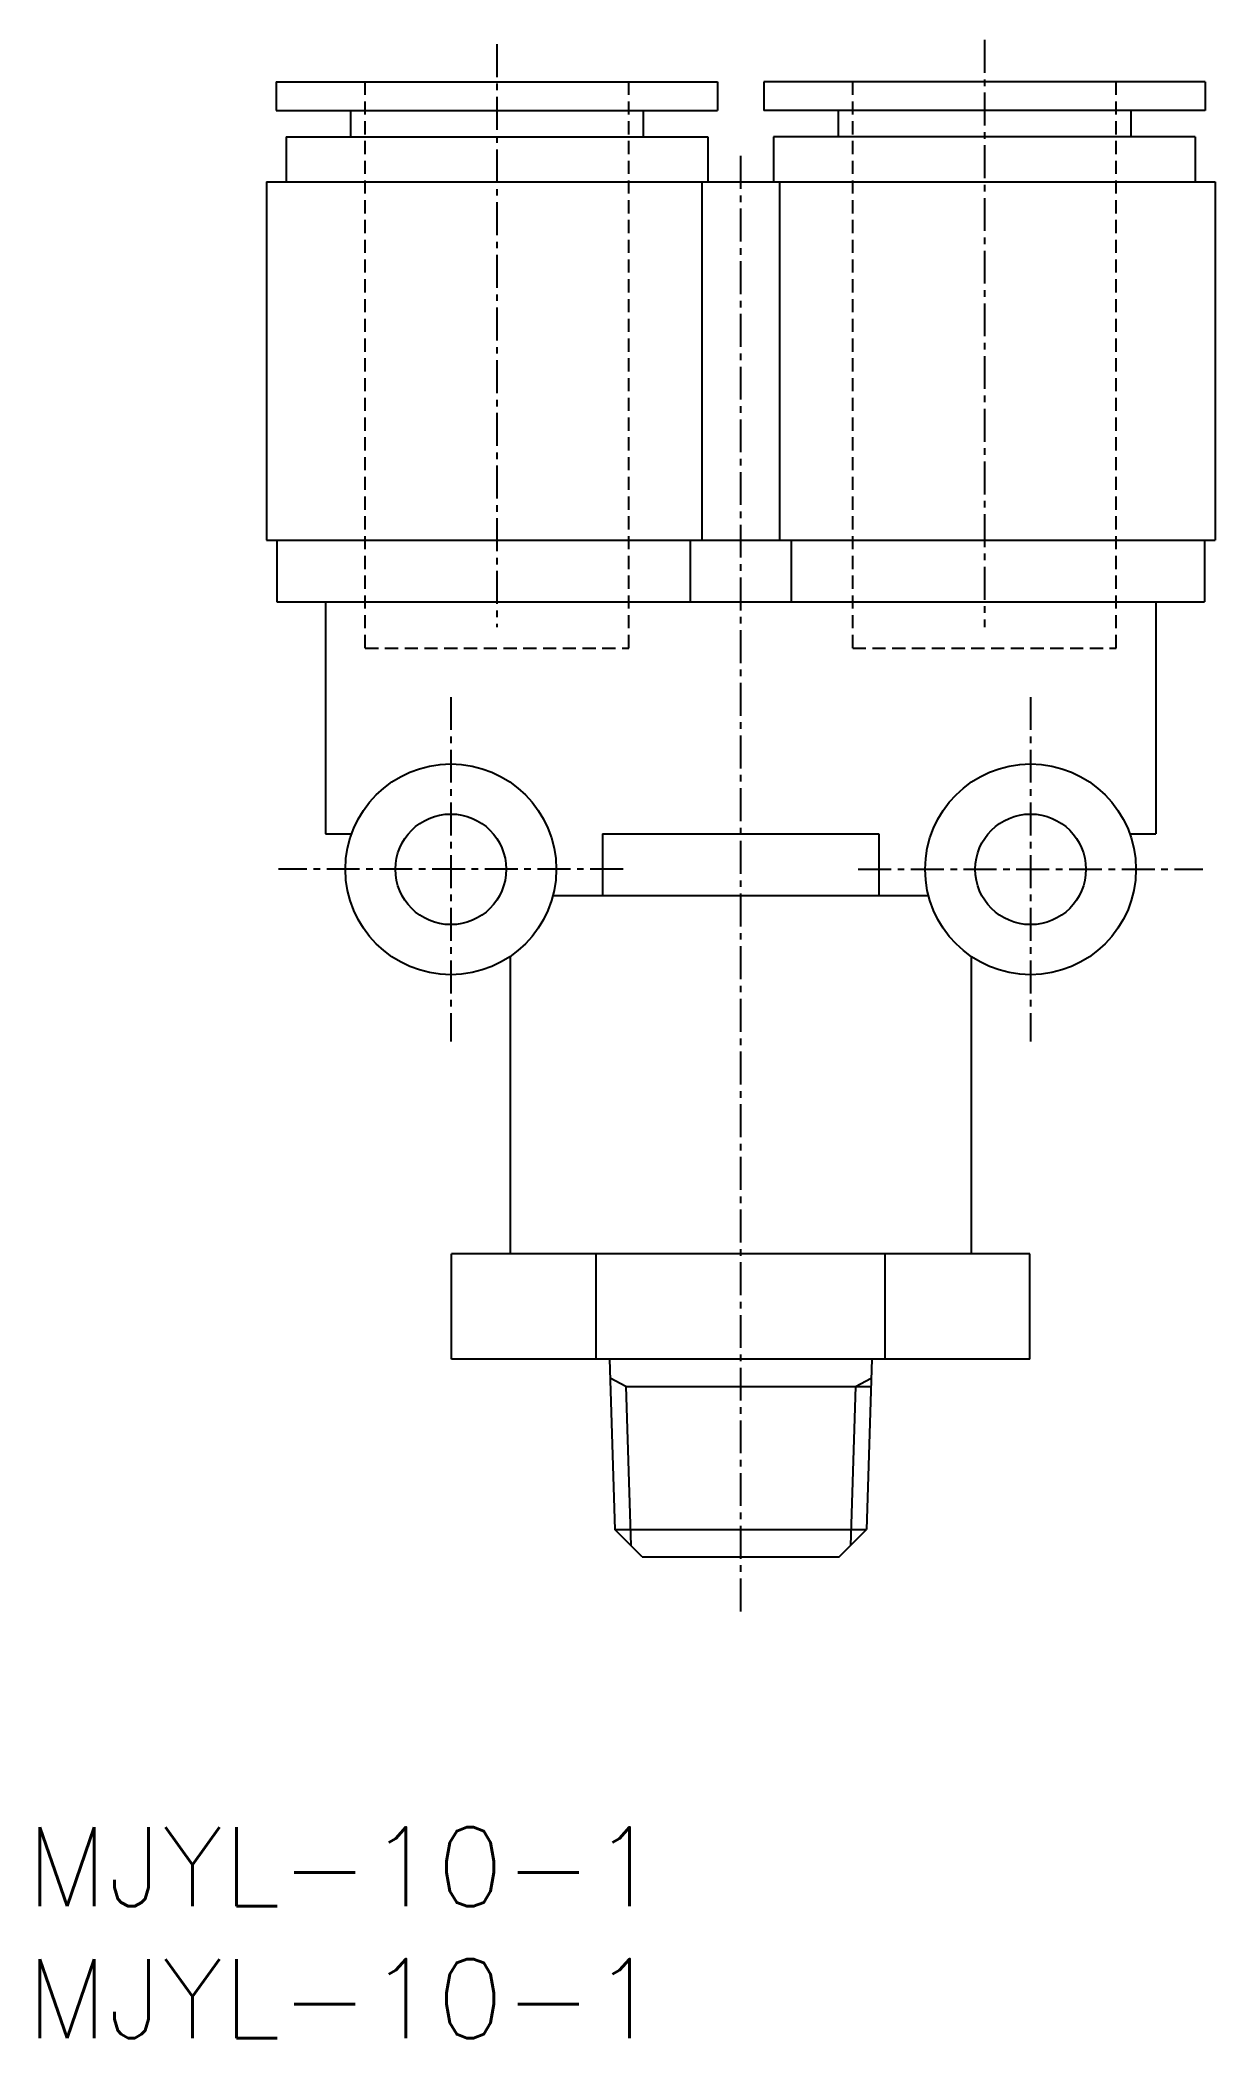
# Model space of a CAD drawing. Extents: x 0.5 to 45.1, y 0 to 75.8.
import ezdxf

# ---------------------------------------------------------------- set-up
doc = ezdxf.new("R2010")
doc.units = 0
doc.linetypes.add('CENTER', pattern=[2, 1.25, -0.25, 0.25, -0.25])
doc.linetypes.add('DASHED', pattern=[0.75, 0.5, -0.25])
doc.layers.get('0').update_dxf_attribs({"linetype": 'CONTINUOUS'})
doc.layers.add('CENTER', color=1, linetype='CENTER')
doc.styles.get("Standard").update_dxf_attribs({"font": 'txt.shx'})

# ---------------------------------------------------------------- blocks, each defined once
blk = doc.blocks.new('*U5')
at = {"color": 7, "linetype": 'CONTINUOUS'}
blk.add_text('MJYL-10-1', height=3, dxfattribs=at).set_placement((0, 5))
blk = doc.blocks.new('*U6')
at = {"color": 7, "linetype": 'CONTINUOUS'}
blk.add_text('MJYL-10-1', height=3, dxfattribs=at).set_placement((0, 0))

msp = doc.modelspace()

# ---------------------------------------------------------------- linework, layer by layer
at = {"color": 7, "linetype": 'CONTINUOUS'}
for p, q in [((9.479, 74.266), (26.229, 74.266)), ((9.479, 74.266), (9.479, 73.166)), ((26.229, 74.266), (26.229, 73.166)), ((44.729, 74.266), (27.979, 74.266)), ((27.979, 74.266), (27.979, 73.166)), ((44.729, 74.266), (44.729, 73.166)), ((9.479, 73.166), (26.229, 73.166)), ((12.304, 73.166), (12.304, 72.166)), ((23.404, 73.166), (23.404, 72.166)), ((44.729, 73.166), (27.979, 73.166)), ((30.804, 73.166), (30.804, 72.166)), ((41.904, 73.166), (41.904, 72.166)), ((9.854, 72.166), (9.854, 70.466)), ((9.854, 72.166), (25.854, 72.166)), ((25.854, 72.166), (25.854, 70.466)), ((44.354, 72.166), (28.354, 72.166)), ((28.354, 72.166), (28.354, 70.466)), ((44.354, 72.166), (44.354, 70.466)), ((9.104, 70.466), (9.104, 56.866)), ((9.104, 70.466), (45.104, 70.466)), ((25.636, 70.466), (25.636, 56.866)), ((28.572, 70.466), (28.572, 56.866)), ((45.104, 70.466), (45.104, 56.866)), ((9.104, 56.866), (45.104, 56.866)), ((9.504, 56.866), (9.504, 54.516)), ((25.183, 56.866), (25.183, 54.516)), ((29.024, 56.866), (29.024, 54.516)), ((44.704, 56.866), (44.704, 54.516)), ((9.504, 54.516), (44.704, 54.516)), ((11.354, 54.516), (11.354, 45.716)), ((42.854, 54.516), (42.854, 45.716)), ((11.354, 45.716), (12.338, 45.716)), ((21.862, 45.716), (21.862, 43.366)), ((21.862, 45.716), (32.345, 45.716)), ((32.345, 45.716), (32.345, 43.366)), ((41.869, 45.716), (42.854, 45.716)), ((19.977, 43.366), (34.231, 43.366)), ((18.354, 41.059), (18.354, 29.766)), ((35.854, 41.059), (35.854, 29.766)), ((16.134, 25.766), (16.134, 29.766)), ((38.073, 29.766), (16.134, 29.766)), ((21.619, 25.766), (21.619, 29.766)), ((32.589, 25.766), (32.589, 29.766)), ((38.073, 25.766), (38.073, 29.766)), ((38.073, 25.766), (16.134, 25.766)), ((22.129, 25.767), (22.331, 19.303)), ((32.078, 25.767), (31.876, 19.303)), ((22.743, 24.737), (32.046, 24.737)), ((23.368, 18.267), (22.331, 19.303)), ((22.331, 19.303), (31.876, 19.303)), ((30.84, 18.266), (31.876, 19.302)), ((23.368, 18.267), (30.841, 18.267))]:
    msp.add_line(p, q, dxfattribs=at)
at = {"color": 3, "linetype": 'DASHED'}
for p, q in [((12.854, 52.766), (12.854, 74.266)), ((22.854, 52.766), (22.854, 74.266)), ((31.354, 52.766), (31.354, 74.266)), ((41.354, 52.766), (41.354, 74.266)), ((12.854, 52.766), (22.854, 52.766)), ((31.354, 52.766), (41.354, 52.766))]:
    msp.add_line(p, q, dxfattribs=at)
at = {"color": 3, "linetype": 'CONTINUOUS'}
for p, q in [((22.743, 24.737), (22.152, 25.044)), ((31.465, 24.737), (32.056, 25.044)), ((22.743, 24.737), (22.931, 18.703)), ((31.465, 24.737), (31.276, 18.703))]:
    msp.add_line(p, q, dxfattribs=at)
at = {"color": 7, "linetype": 'CONTINUOUS'}
for centre, radius in [((16.104, 44.366), 4), ((38.104, 44.366), 4), ((16.104, 44.366), 2.1), ((38.104, 44.366), 2.1)]:
    msp.add_circle(centre, radius, dxfattribs=at)
at = {"layer": 'CENTER', "color": 1, "linetype": 'CENTER'}
for p, q in [((36.354, 75.85), (36.354, 53.563)), ((17.854, 75.691), (17.854, 53.563)), ((27.104, 16.197), (27.104, 71.644)), ((16.104, 50.906), (16.104, 37.826)), ((38.104, 50.906), (38.104, 37.826)), ((22.644, 44.366), (9.564, 44.366)), ((31.564, 44.366), (44.644, 44.366))]:
    msp.add_line(p, q, dxfattribs=at)

# ---------------------------------------------------------------- block references
at = {"color": 7, "linetype": 'CONTINUOUS'}
for name in ['*U5', '*U6']:
    msp.add_blockref(name, (0, 0), dxfattribs=at)

doc.saveas('drawing.dxf')
